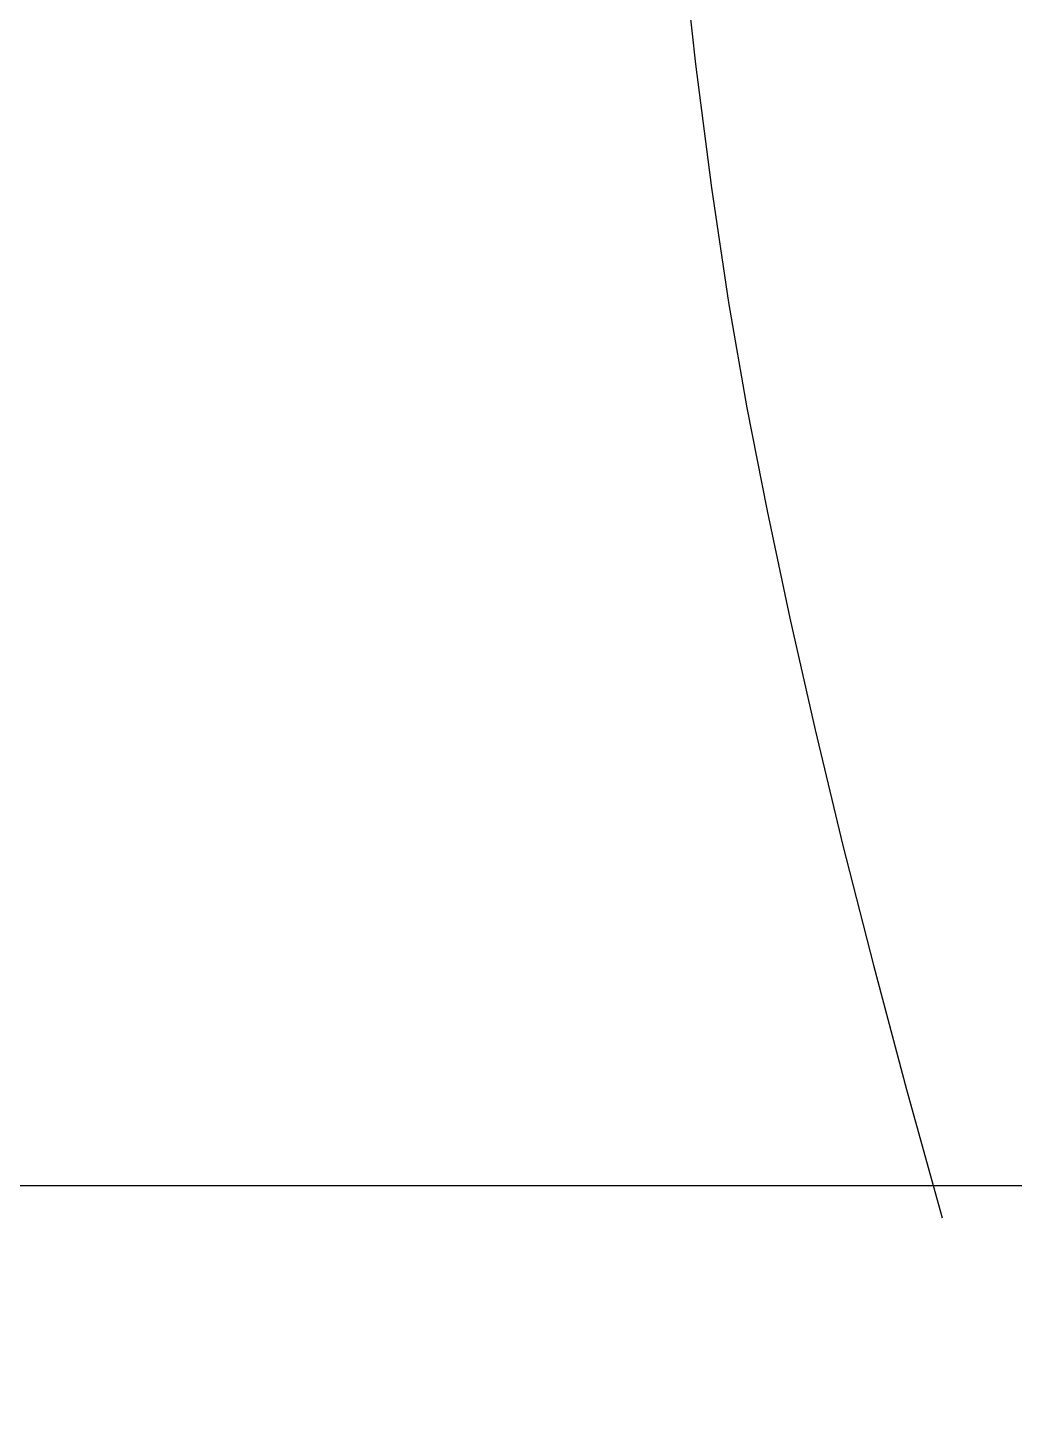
# Model space of a CAD drawing. Extents: x 39624947 to 39626627, y 3418539 to 3418836.
# Drawn here: x 39626530.388 to 39626533.917, y 3418672.887 to 3418677.841 of the extents above; entities that cross this region are included whole.
import ezdxf

# ---------------------------------------------------------------- set-up
doc = ezdxf.new("R2010")
doc.units = 0
doc.layers.get('0').update_dxf_attribs({"linetype": 'CONTINUOUS'})
doc.layers.add('PUB_WALL', color=9, linetype='CONTINUOUS')

# ---------------------------------------------------------------- blocks, each defined once
blk = doc.blocks.new('333377777')
at = {"layer": 'PUB_WALL', "color": 252, "ltscale": 0.01}
for p, q in [((39623280.8112, 3417482.4091, 42), (39623280.8642, 3417481.9347, 42)), ((39623280.8642, 3417481.9347, 42), (39623280.9213, 3417481.4927, 42)), ((39623280.9213, 3417481.4927, 42), (39623280.9825, 3417481.0831, 42)), ((39623280.9825, 3417481.0831, 42), (39623281.0478, 3417480.7058, 42)), ((39623281.0478, 3417480.7058, 42), (39623281.1198, 3417480.3373, 42)), ((39623281.1198, 3417480.3373, 42), (39623281.2011, 3417479.9537, 42)), ((39623281.2011, 3417479.9537, 42), (39623281.2916, 3417479.555, 42)), ((39623281.2916, 3417479.555, 42), (39623281.3914, 3417479.1413, 42)), ((39623281.3914, 3417479.1413, 42), (39623281.5005, 3417478.7125, 42)), ((39623281.5005, 3417478.7125, 42), (39623281.6188, 3417478.2687, 42)), ((39623281.6188, 3417478.2687, 42), (39623281.7464, 3417477.8099, 42))]:
    blk.add_line(p, q, dxfattribs=at)

msp = doc.modelspace()

# ---------------------------------------------------------------- linework, layer by layer
at = {"linetype": 'Continuous', "flags": 128}
msp.add_lwpolyline([(39626586.8619, 3418673.7001), (39626480.0912, 3418673.7001), (39626480.0912, 3418544.2293)], dxfattribs=at)

# ---------------------------------------------------------------- block references
at = {"linetype": 'Continuous'}
msp.add_blockref('333377777', (3251.9127, 1195.7759), dxfattribs=at)

doc.saveas('drawing.dxf')
